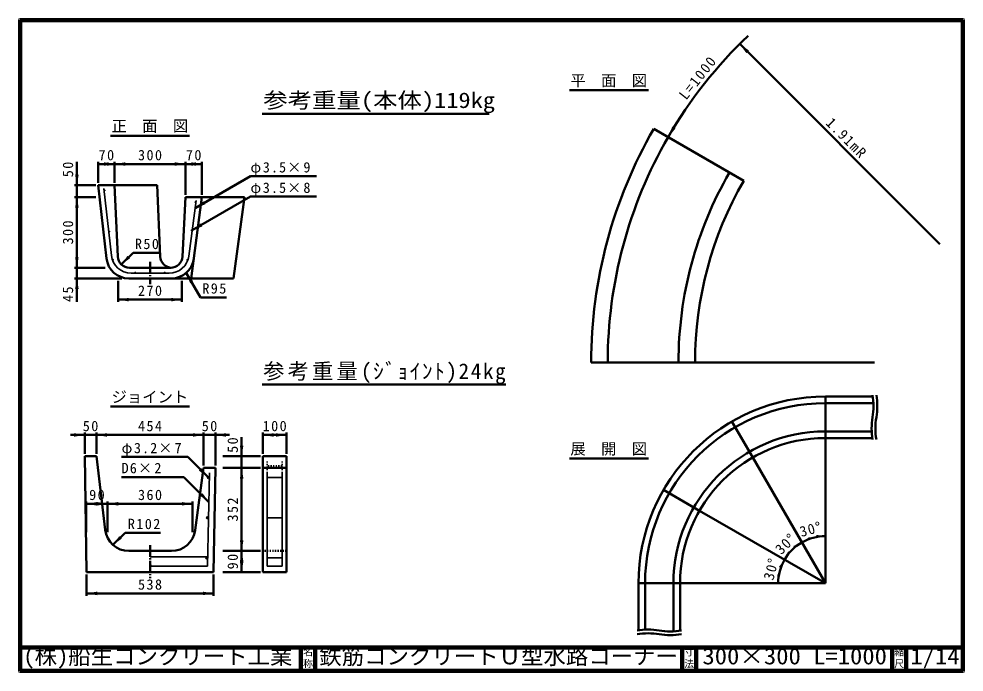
# Model space of a CAD drawing. Units: millimetres, scale not verified. Extents: x 100 to 4105, y 100 to 2870.
import ezdxf
from ezdxf.enums import TextEntityAlignment as Align

# ---------------------------------------------------------------- set-up
doc = ezdxf.new("R2010")
doc.units = ezdxf.units.MM
doc.header["$LTSCALE"] = 5
doc.linetypes.add('USER1', pattern=[13.4, 10, -1.2, 1, -1.2])
doc.linetypes.add('USER2', pattern=[2.2, 1, -1.2])
doc.layers.add('V-nasSTD', color=7, linetype='Continuous', lineweight=50)
doc.styles.add('ＭＳ ゴシック', font='')
doc.styles.get('ＭＳ ゴシック').set_extended_font_data('MS Gothic')

msp = doc.modelspace()

# ---------------------------------------------------------------- hatches: boundary and pattern name
at = {"layer": 'V-nasSTD'}
for points in [[(3154.241, 2763.814), (3193.84, 2735.532), (3182.527, 2724.218)], [(2868.511, 2413.559), (2850.747, 2368.255), (2882.244, 2405.349)], [(480.658, 2262.018), (435.658, 2254.518), (480.658, 2247.018)], [(460.658, 2247.018), (505.658, 2254.518), (460.658, 2262.018)], [(550.658, 2262.018), (505.658, 2254.518), (550.658, 2247.018)], [(760.658, 2247.018), (805.658, 2254.518), (760.658, 2262.018)], [(850.658, 2262.018), (805.658, 2254.518), (850.658, 2247.018)], [(830.658, 2247.018), (875.658, 2254.518), (830.658, 2262.018)], [(353.158, 2209.518), (345.658, 2164.518), (338.158, 2209.518)], [(460.311, 2142.561, 0.41421), (462.436, 2140.871, 0.41421), (464.126, 2142.997, 1)], [(353.158, 2069.518), (345.658, 2114.518), (338.158, 2069.518)], [(850.529, 2092.512, 1), (846.723, 2093.02, 1)], [(882.456, 2096.8), (847.235, 2067.804), (889.956, 2083.809)], [(869.51, 2002.721), (834.289, 1973.726), (877.01, 1989.731)], [(480.273, 1967.89, 0.41421), (482.399, 1966.201, 0.41421), (484.088, 1968.326, 1)], [(834.529, 1972.512, 1), (830.723, 1973.02, 1)], [(338.158, 1859.518), (345.658, 1814.518), (353.158, 1859.518)], [(496.31, 1847.154, 0.41421), (498.754, 1845.971, 0.41421), (499.937, 1848.414, 1)], [(560.487, 1865.537), (533.971, 1828.414), (571.094, 1854.93)], [(816.026, 1847.771, 1), (812.186, 1847.797, 1)], [(353.158, 1724.518), (345.658, 1769.518), (338.158, 1724.518)], [(593.158, 1791.518, -1), (593.158, 1795.358, -1)], [(718.158, 1791.518, 1), (718.158, 1795.358, 1)], [(838.058, 1757.82), (809.063, 1793.041), (825.068, 1750.32)], [(565.658, 1687.018), (520.658, 1679.518), (565.658, 1672.018)], [(745.658, 1672.018), (790.658, 1679.518), (745.658, 1687.018)], [(333.658, 1098.193), (378.658, 1105.693), (333.658, 1113.193)], [(473.658, 1113.193), (428.658, 1105.693), (473.658, 1098.193)], [(837.658, 1098.193), (882.658, 1105.693), (837.658, 1113.193)], [(977.658, 1113.193), (932.658, 1105.693), (977.658, 1098.193)], [(1178.868, 1113.193), (1133.868, 1105.693), (1178.868, 1098.193)], [(1188.868, 1098.193), (1233.868, 1105.693), (1188.868, 1113.193)], [(1036.368, 1060.693), (1043.868, 1015.693), (1051.368, 1060.693)], [(862.886, 954.038), (900.009, 927.521), (873.493, 964.644)], [(1051.368, 920.693), (1043.868, 965.693), (1036.368, 920.693)], [(906.838, 924.693, 0.41421), (902.838, 928.693, 0.66818), (900.009, 921.864, 0.66818)], [(867.659, 847.822), (904.782, 821.305), (878.265, 858.428)], [(430.658, 821.193), (385.658, 813.693), (430.658, 806.193)], [(430.658, 806.193), (475.658, 813.693), (430.658, 821.193)], [(520.658, 821.193), (475.658, 813.693), (520.658, 806.193)], [(790.658, 806.193), (835.658, 813.693), (790.658, 821.193)], [(903.457, 754.693, 0.41421), (899.457, 758.693, 0.66818), (896.629, 751.864, 0.66818)], [(3478.648, 681.819), (3517.222, 676.57), (3479.031, 669.024)], [(525.21, 676.553), (498.693, 639.43), (535.816, 665.946)], [(1036.368, 658.693), (1043.868, 613.693), (1051.368, 658.693)], [(3381.313, 634.741), (3417.222, 649.775), (3388.129, 623.907)], [(3448.688, 672.696), (3417.222, 649.775), (3454.422, 661.252)], [(1051.368, 568.693), (1043.868, 613.693), (1036.368, 568.693)], [(3359.187, 612.422), (3344.017, 576.57), (3369.994, 605.565)], [(900.076, 584.693, 0.41421), (896.076, 588.693, 0.66818), (893.248, 581.864, 0.66818)], [(1036.368, 568.693), (1043.868, 523.693), (1051.368, 568.693)], [(3320.046, 545.895), (3344.017, 576.57), (3331.29, 539.779)], [(655.658, 548.693, 1), (655.658, 556.693)], [(3312.827, 515.25), (3317.222, 476.57), (3325.61, 514.585)], [(431.658, 441.193), (386.658, 433.693), (431.658, 426.193)], [(879.658, 426.193), (924.658, 433.693), (879.658, 441.193)]]:
    msp.add_hatch(color=256, dxfattribs=at).paths.add_polyline_path(points)

# ---------------------------------------------------------------- linework, layer by layer
at = {"layer": 'V-nasSTD', "lineweight": 100}
for p, q in [((105, 2865), (105, 105)), ((4100, 2865), (105, 2865)), ((4100, 105), (4100, 2865)), ((105, 205), (4100, 205)), ((1295, 205), (1295, 105)), ((1355, 205), (1355, 105)), ((2910, 205), (2910, 105)), ((2970, 205), (2970, 105)), ((3800, 205), (3800, 105)), ((3800, 205), (3800, 105)), ((3860, 205), (3860, 105)), ((105, 105), (4100, 105))]:
    msp.add_line(p, q, dxfattribs=at)
at = {"layer": 'V-nasSTD'}
for p, q in [((3154.241, 2763.814), (4002.818, 1915.335)), ((2432.876, 2567.353), (2767.132, 2567.353)), ((1131.131, 2468.074), (2092.131, 2468.074)), ((2790.124, 2403.252), (3171.184, 2183.267)), ((488.53, 2374.518), (822.786, 2374.518)), ((345.658, 2164.518), (345.658, 2264.518)), ((435.658, 2264.518), (435.658, 2174.518)), ((435.658, 2254.518), (505.658, 2254.518)), ((505.658, 2264.518), (505.658, 2174.518)), ((505.658, 2254.518), (805.658, 2254.518)), ((805.658, 2264.518), (805.658, 2124.518)), ((805.658, 2254.518), (875.658, 2254.518)), ((875.658, 2264.518), (875.658, 2124.518)), ((847.235, 2067.804), (1081.062, 2202.804)), ((1081.062, 2202.804), (1361.062, 2202.804)), ((335.658, 2164.518), (425.658, 2164.518)), ((345.658, 2164.518), (345.658, 2114.518)), ((685.658, 2164.518), (435.658, 2164.518)), ((435.658, 2164.518), (471.177, 1853.731)), ((505.658, 2164.518), (518.607, 1862.377)), ((685.658, 2164.518), (698.607, 1862.377)), ((335.658, 2114.518), (425.658, 2114.518)), ((345.658, 2114.518), (345.658, 1814.518)), ((793.033, 1862.021), (805.658, 2114.518)), ((1055.658, 2114.518), (805.658, 2114.518)), ((875.658, 2114.518), (829.658, 1769.518)), ((834.289, 1973.726), (1081.062, 2116.201)), ((1055.658, 2114.518), (1009.658, 1769.518)), ((1081.062, 2116.201), (1361.062, 2116.201)), ((533.971, 1828.414), (583.468, 1877.911)), ((583.468, 1877.911), (693.468, 1877.911)), ((335.658, 1814.518), (465.658, 1814.518)), ((345.658, 1814.518), (345.658, 1769.518)), ((568.561, 1814.518), (743.096, 1814.518)), ((335.658, 1769.518), (535.658, 1769.518)), ((345.658, 1769.518), (345.658, 1669.518)), ((565.562, 1769.518), (1009.658, 1769.518)), ((809.063, 1793.041), (869.063, 1689.118)), ((520.658, 1759.518), (520.658, 1669.518)), ((790.658, 1759.518), (790.658, 1669.518)), ((979.063, 1689.118), (869.063, 1689.118)), ((520.658, 1679.518), (790.658, 1679.518)), ((2524.893, 1413.318), (2964.893, 1413.318)), ((2964.893, 1413.318), (3724.893, 1413.318)), ((1131.131, 1319.249), (2162.631, 1319.249)), ((3718.184, 1268.57), (3517.222, 1268.57)), ((3517.222, 1268.57), (3517.222, 1092.57)), ((488.53, 1225.693), (822.786, 1225.693)), ((3720.918, 1240.57), (3517.222, 1240.57)), ((3121.222, 1162.462), (3209.222, 1010.041)), ((318.658, 1105.693), (378.658, 1105.693)), ((378.658, 1115.693), (378.658, 1025.693)), ((378.658, 1105.693), (428.658, 1105.693)), ((428.658, 1115.693), (428.658, 1025.693)), ((428.658, 1105.693), (882.658, 1105.693)), ((882.658, 1115.693), (882.658, 975.693)), ((882.658, 1105.693), (932.658, 1105.693)), ((932.658, 1115.693), (932.658, 975.693)), ((932.658, 1105.693), (992.658, 1105.693)), ((1043.868, 1015.693), (1043.868, 1095.693)), ((1133.868, 1115.693), (1133.868, 1025.693)), ((1233.868, 1105.693), (1133.868, 1105.693)), ((1233.868, 1115.693), (1233.868, 1025.693)), ((3713.526, 1120.57), (3517.222, 1120.57)), ((3517.222, 1092.57), (3517.222, 476.57)), ((3716.261, 1092.57), (3517.222, 1092.57)), ((428.658, 1015.693), (378.658, 1015.693)), ((378.658, 1015.693), (386.658, 523.693)), ((428.658, 1015.693), (465.117, 703.848)), ((535.157, 1012.374), (815.157, 1012.374)), ((815.157, 1012.374), (900.009, 927.521)), ((1123.868, 1015.693), (963.868, 1015.693)), ((1043.868, 965.693), (1043.868, 1015.693)), ((1133.868, 1015.693), (1133.868, 523.693)), ((1233.868, 1015.693), (1133.868, 1015.693)), ((1233.868, 523.693), (1233.868, 1015.693)), ((2432.876, 1005.771), (2767.132, 1005.771)), ((3209.222, 1010.041), (3517.222, 476.57)), ((882.658, 965.693), (847.475, 702.193)), ((932.658, 965.693), (882.658, 965.693)), ((924.658, 523.693), (932.658, 965.693)), ((1123.868, 965.693), (963.868, 965.693)), ((1043.868, 965.693), (1043.868, 613.693)), ((1233.868, 965.693), (1133.868, 965.693)), ((535.157, 927.371), (798.716, 927.371)), ((798.716, 927.371), (904.782, 821.305)), ((2831.33, 872.57), (2983.751, 784.57)), ((385.658, 823.693), (385.658, 693.693)), ((475.658, 813.693), (385.658, 813.693)), ((475.658, 823.693), (475.658, 693.693)), ((475.658, 813.693), (835.658, 813.693)), ((835.658, 823.693), (835.658, 693.693)), ((2983.751, 784.57), (3517.222, 476.57)), ((498.693, 639.43), (549.605, 690.341)), ((549.605, 690.341), (699.605, 690.341)), ((566.427, 613.693), (746.372, 613.693)), ((1123.868, 613.693), (963.868, 613.693)), ((1043.868, 613.693), (1043.868, 523.693)), ((386.658, 523.693), (924.658, 523.693)), ((1123.868, 523.693), (963.868, 523.693)), ((1133.868, 523.693), (1233.868, 523.693)), ((386.658, 513.693), (386.658, 423.693)), ((924.658, 513.693), (924.658, 423.693)), ((2725.222, 277.531), (2725.222, 476.57)), ((2725.222, 476.57), (2901.222, 476.57)), ((2753.222, 280.266), (2753.222, 476.57)), ((2873.222, 272.874), (2873.222, 476.57)), ((2901.222, 476.57), (3517.222, 476.57)), ((2901.222, 275.608), (2901.222, 476.57)), ((386.658, 433.693), (924.658, 433.693))]:
    msp.add_line(p, q, dxfattribs=at)
at = {"layer": 'V-nasSTD', "lineweight": 35}
for p, q in [((459.401, 2150.518), (491.92, 1865.98)), ((820.116, 1864.416), (851.597, 2100.518)), ((575.377, 1791.518), (736.853, 1791.518)), ((899.36, 548.693), (907.235, 944.693)), ((1152.618, 944.693), (1152.618, 548.693)), ((1215.118, 924.693), (1152.618, 924.693)), ((1215.118, 548.693), (1215.118, 944.693)), ((1215.118, 754.693), (1152.618, 754.693)), ((655.658, 588.693), (900.156, 588.693)), ((1215.118, 584.693), (1152.618, 584.693)), ((655.658, 548.693), (899.36, 548.693)), ((1152.618, 548.693), (1215.118, 548.693))]:
    msp.add_line(p, q, dxfattribs=at)
at = {"layer": 'V-nasSTD', "linetype": 'USER1'}
for p, q in [((655.658, 1839.518), (655.658, 1744.518)), ((655.658, 638.693), (655.658, 498.693))]:
    msp.add_line(p, q, dxfattribs=at)
at = {"layer": 'V-nasSTD', "linetype": 'USER2', "lineweight": 35}
for p, q in [((1152.618, 944.693), (1152.618, 994.693)), ((1215.118, 974.693), (1152.618, 974.693)), ((1215.118, 944.693), (1215.118, 994.693))]:
    msp.add_line(p, q, dxfattribs=at)
at = {"layer": 'V-nasSTD', "linetype": 'USER2'}
msp.add_line((1233.868, 613.693), (1133.868, 613.693), dxfattribs=at)
at = {"layer": 'V-nasSTD', "lineweight": 13}
for p, q in [((655.658, 548.693), (655.658, 556.693)), ((655.658, 556.693), (655.658, 548.693))]:
    msp.add_line(p, q, dxfattribs=at)
msp.add_lwpolyline([(100, 100), (100, 2870), (4105, 2870), (4105, 100)], close=True, dxfattribs=at)
at = {"layer": 'V-nasSTD', "lineweight": 35}
for centre, radius in [((462.218, 2142.779), 1.92), ((848.626, 2092.766), 1.92), ((482.181, 1968.108), 1.92), ((832.626, 1972.766), 1.92), ((498.124, 1847.784), 1.92), ((814.106, 1847.784), 1.92), ((593.158, 1793.438), 1.92), ((718.158, 1793.438), 1.92), ((902.838, 924.693), 4), ((899.457, 754.693), 4), ((896.076, 584.693), 4)]:
    msp.add_circle(centre, radius, dxfattribs=at)
at = {"layer": 'V-nasSTD'}
for centre, radius, start, end in [((4504.893, 1413.318), 1910, 133.50343, 150.00221), ((4504.893, 1413.318), 1980, 150.00221, 180), ((4504.893, 1413.318), 1910, 150.00221, 180), ((4504.893, 1413.318), 1610, 150.00221, 180), ((4504.893, 1413.318), 1540, 150.00221, 180), ((565.562, 1864.518), 95, 186.5198, 270), ((568.561, 1864.518), 50, 182.45403, 270), ((748.561, 1864.518), 50, 182.45403, 270), ((743.096, 1864.518), 50, 270, 357.13759), ((746.484, 1864.518), 95, 270, 352.40536), ((3517.222, 476.57), 792, 90, 180), ((3443.097, 1227.57), 278.125, 350.27097, 9.72903), ((3459.097, 1227.57), 278.125, 350.27097, 9.72903), ((3517.222, 476.57), 764, 90, 180), ((3991.347, 1133.57), 278.125, 170.27097, 189.72903), ((4007.347, 1133.57), 278.125, 170.27097, 189.72903), ((3517.222, 476.57), 644, 90, 180), ((3517.222, 476.57), 616, 90, 180), ((566.427, 715.693), 102, 186.66849, 270), ((746.372, 715.693), 102, 270, 352.39469), ((3517.222, 476.57), 200, 120, 150.00221), ((3517.222, 476.57), 200, 90, 120), ((3517.222, 476.57), 200, 150.00221, 180), ((2766.222, 2.445), 278.125, 80.27097, 99.72903), ((2766.222, -13.555), 278.125, 80.27097, 99.72903), ((2860.222, 550.695), 278.125, 260.27097, 279.72903), ((2860.222, 534.695), 278.125, 260.27097, 279.72903)]:
    msp.add_arc(centre, radius, start, end, dxfattribs=at)
at = {"layer": 'V-nasSTD', "lineweight": 35}
for centre, radius, start, end in [((575.377, 1875.518), 84, 186.5198, 270), ((736.853, 1875.518), 84, 270, 352.40536), ((655.658, 552.693), 4, 270, 90)]:
    msp.add_arc(centre, radius, start, end, dxfattribs=at)

# ---------------------------------------------------------------- texts
at = {"layer": 'V-nasSTD', "style": 'ＭＳ ゴシック'}
for s, height, p in [('平\u3000面\u3000図', 47.65, (2436.872, 2632.353)), ('正\u3000面\u3000図', 47.65, (492.526, 2439.518)), ('ジョイント', 47.65, (492.526, 1290.693)), ('展\u3000開\u3000図', 47.65, (2436.872, 1070.771)), ('(株)船生コンクリート工業', 69.65, (119.206, 202.55)), ('名', 30.79, (1303.982, 200.999)), ('鉄筋コンクリートＵ型水路コーナー', 69.65, (1372.5, 202.47)), ('寸', 30.79, (2918.982, 200.999)), ('縮', 30.79, (3808.982, 200.999)), ('称', 30.79, (1303.976, 151.01)), ('法', 30.79, (2918.976, 151.01)), ('尺', 30.79, (3808.976, 151.01))]:
    msp.add_text(s, height=height, dxfattribs=at).set_placement(p, align=Align.TOP_LEFT)
for s, height, width, p in [('参考重量(本体)119kg', 65.98, 1.15, (1135.131, 2558.074)), ('300×300 L=1000', 69.65, 1.1, (2996.25, 202.47)), ('1/14', 69.65, 1.1, (3877.5, 202.582))]:
    msp.add_text(s, height=height, dxfattribs=dict(at, width=width)).set_placement(p, align=Align.TOP_LEFT)
at = {"layer": 'V-nasSTD', "char_height": 43.99, "attachment_point": 1, "style": 'ＭＳ ゴシック'}
for s, insert, rotation in [('\\T1.2;L=1000', (2892.757, 2550.396), 51.753), ('\\T1.2;1.91mR', (3546.703, 2456.245), 315.003), ('\\T1.2;50', (285.658, 2198.518), 90), ('\\T1.2;300', (285.658, 1913.531), 90), ('\\T1.2;45', (285.658, 1669.518), 90), ('\\T1.2;50', (983.868, 1029.693), 90), ('\\T1.2;352', (983.868, 738.706), 90), ('\\T1.15;30°', (3404.048, 715.416), 15), ('\\T1.15;30°', (3299.787, 626.83), 45), ('\\T1.2;90', (983.868, 535.702), 90), ('\\T1.15;30°', (3253.788, 497.981), 75)]:
    msp.add_mtext(s, dxfattribs=dict(at, insert=insert, rotation=rotation))
at = {"layer": 'V-nasSTD', "attachment_point": 1, "style": 'ＭＳ ゴシック'}
for s, insert, char_height in [('\\T1.2;70', (437.667, 2314.518), 43.99), ('\\T1.2;300', (604.671, 2314.518), 43.99), ('\\T1.2;70', (807.667, 2314.518), 43.99), ('\\T1.15;φ3.5×9', (1081.062, 2262.804), 43.99), ('\\T1.15;φ3.5×8', (1081.062, 2176.201), 43.99), ('\\T1.2;R50', (591.468, 1937.911), 43.99), ('\\T1.2;270', (604.671, 1739.518), 43.99), ('\\T1.2;R95', (877.063, 1749.118), 43.99), ('\\T1.15;参考重量(ｼﾞｮｲﾝﾄ)24kg', (1135.131, 1409.249), 65.98), ('\\T1.2;50', (370.667, 1165.693), 43.99), ('\\T1.2;454', (604.671, 1165.693), 43.99), ('\\T1.2;50', (874.667, 1165.693), 43.99), ('\\T1.2;100', (1132.881, 1165.693), 43.99), ('\\T1.15;φ3.2×7', (535.157, 1072.374), 43.99), ('\\T1.16;D6×2', (535.157, 987.371), 43.99), ('\\T1.2;90', (397.667, 873.693), 43.99), ('\\T1.2;360', (604.671, 873.693), 43.99), ('\\T1.2;R102', (561.605, 750.341), 43.99), ('\\T1.2;538', (604.671, 493.693), 43.99)]:
    msp.add_mtext(s, dxfattribs=dict(at, insert=insert, char_height=char_height))

doc.saveas('drawing.dxf')
